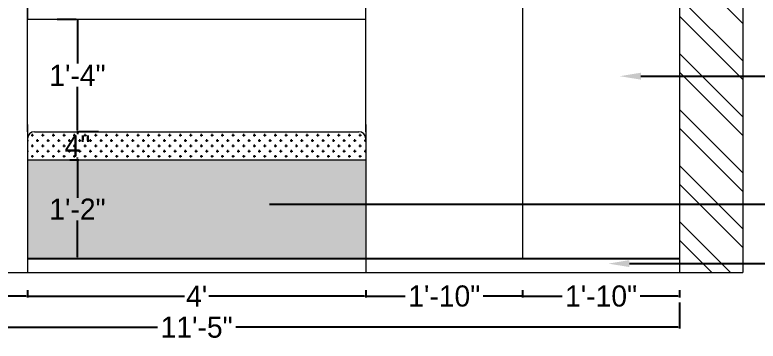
# Model space of a CAD drawing. Header units: inches. Extents: x 15448 to 46480, y -8154 to 0.
# Drawn here: x 24155.9 to 24261.4, y -5801 to -5754.6 of the extents above; entities that cross this region are included whole.
import ezdxf
from ezdxf import colors
from ezdxf.entities.mleader import LeaderData, LeaderLine
from ezdxf.math import Vec2, Vec3

# ---------------------------------------------------------------- set-up
doc = ezdxf.new("R2010")
doc.units = ezdxf.units.IN
doc.header["$MEASUREMENT"] = 0
doc.layers.add('IEL-HATCH-002', color=7, linetype='Continuous')
doc.styles.add('b.k', font='verdana.ttf')
doc.styles.add('HEMI', font='stylu.ttf')
doc.styles.get("Standard").update_dxf_attribs({"font": 'arial.ttf'})
doc.dimstyles.new('STANDARD$0', dxfattribs={"dimscale": 0, "dimtxt": 6, "dimasz": 3, "dimexe": 2, "dimexo": 2, "dimgap": 0, "dimtad": 0, "dimtih": 1, "dimtoh": 1, "dimdec": 1, "dimzin": 0, "dimdsep": 46, "dimlunit": 4, "dimtxsty": 'b.k', "dimcen": 2.5, "dimclrd": 256, "dimclre": 256, "dimclrt": 256, "dimadec": 0, "dimazin": 0, "dimtfac": 1, "dimtdec": 1, "dimtofl": 0, "dimtmove": 2, "dimatfit": 2, "dimfxl": 1, "dimfrac": 2, "dimtolj": 1, "dimtzin": 0, "dimlwd": 9, "dimlwe": 9, "dimarcsym": 0})

# ---------------------------------------------------------------- blocks, each defined once
blk = doc.blocks.new('*D909')
at = {"color": 254, "lineweight": -2, "transparency": 16777216}
for p, q in [((24135.45, -5793.72), (24135.45, -5794.74)), ((24157.7, -5793.72), (24157.7, -5794.74))]:
    blk.add_line(p, q, dxfattribs=at)
at = {"color": 1, "lineweight": -2, "transparency": 16777216}
for p, q in [((24135.63, -5794.56), (24141.04, -5794.56)), ((24157.52, -5794.56), (24152.11, -5794.56))]:
    blk.add_line(p, q, dxfattribs=at)
at = {"color": 1, "transparency": 16777216}
for points in [[(24135.63, -5794.53), (24135.63, -5794.59), (24135.45, -5794.56)], [(24157.52, -5794.53), (24157.52, -5794.59), (24157.7, -5794.56)]]:
    blk.add_solid(points, dxfattribs=at)
at = {"layer": 'Defpoints', "color": 0, "transparency": 16777216}
for p in [(24135.45, -5790.72), (24157.7, -5790.72), (24157.7, -5794.56)]:
    blk.add_point(p, dxfattribs=at)
at = {"color": 1, "lineweight": 5, "transparency": 16777216, "insert": (24146.58, -5794.56), "char_height": 3, "attachment_point": 5, "style": 'HEMI'}
blk.add_mtext('\\A1;1\'-10"', dxfattribs=at)
blk = doc.blocks.new('*D910')
at = {"color": 254, "lineweight": -2, "transparency": 16777216}
for p, q in [((24157.7, -5793.72), (24157.7, -5794.74)), ((24205.7, -5793.72), (24205.7, -5794.74))]:
    blk.add_line(p, q, dxfattribs=at)
at = {"color": 1, "lineweight": -2, "transparency": 16777216}
for p, q in [((24157.88, -5794.56), (24179.98, -5794.56)), ((24205.52, -5794.56), (24183.42, -5794.56))]:
    blk.add_line(p, q, dxfattribs=at)
at = {"color": 1, "transparency": 16777216}
for points in [[(24157.88, -5794.53), (24157.88, -5794.59), (24157.7, -5794.56)], [(24205.52, -5794.53), (24205.52, -5794.59), (24205.7, -5794.56)]]:
    blk.add_solid(points, dxfattribs=at)
at = {"layer": 'Defpoints', "color": 0, "transparency": 16777216}
for p in [(24157.7, -5790.72), (24205.7, -5790.72), (24205.7, -5794.56)]:
    blk.add_point(p, dxfattribs=at)
at = {"color": 1, "lineweight": 5, "transparency": 16777216, "insert": (24181.7, -5794.56), "char_height": 3, "attachment_point": 5, "style": 'HEMI'}
blk.add_mtext("\\A1;4'", dxfattribs=at)
blk = doc.blocks.new('*D911')
at = {"color": 254, "lineweight": -2, "transparency": 16777216}
for p, q in [((24205.7, -5793.72), (24205.7, -5794.74)), ((24227.95, -5793.72), (24227.95, -5794.74))]:
    blk.add_line(p, q, dxfattribs=at)
at = {"color": 1, "lineweight": -2, "transparency": 16777216}
for p, q in [((24205.88, -5794.56), (24211.29, -5794.56)), ((24227.77, -5794.56), (24222.36, -5794.56))]:
    blk.add_line(p, q, dxfattribs=at)
at = {"color": 1, "transparency": 16777216}
for points in [[(24205.88, -5794.53), (24205.88, -5794.59), (24205.7, -5794.56)], [(24227.77, -5794.53), (24227.77, -5794.59), (24227.95, -5794.56)]]:
    blk.add_solid(points, dxfattribs=at)
at = {"layer": 'Defpoints', "color": 0, "transparency": 16777216}
for p in [(24205.7, -5790.72), (24227.95, -5790.72), (24227.95, -5794.56)]:
    blk.add_point(p, dxfattribs=at)
at = {"color": 1, "lineweight": 5, "transparency": 16777216, "insert": (24216.83, -5794.56), "char_height": 3, "attachment_point": 5, "style": 'HEMI'}
blk.add_mtext('\\A1;1\'-10"', dxfattribs=at)
blk = doc.blocks.new('*D912')
at = {"color": 254, "lineweight": -2, "transparency": 16777216}
for p, q in [((24227.95, -5793.72), (24227.95, -5794.74)), ((24250.2, -5793.72), (24250.2, -5794.74))]:
    blk.add_line(p, q, dxfattribs=at)
at = {"color": 1, "lineweight": -2, "transparency": 16777216}
for p, q in [((24228.13, -5794.56), (24233.54, -5794.56)), ((24250.02, -5794.56), (24244.61, -5794.56))]:
    blk.add_line(p, q, dxfattribs=at)
at = {"color": 1, "transparency": 16777216}
for points in [[(24228.13, -5794.53), (24228.13, -5794.59), (24227.95, -5794.56)], [(24250.02, -5794.53), (24250.02, -5794.59), (24250.2, -5794.56)]]:
    blk.add_solid(points, dxfattribs=at)
at = {"layer": 'Defpoints', "color": 0, "transparency": 16777216}
for p in [(24227.95, -5790.72), (24250.2, -5790.72), (24250.2, -5794.56)]:
    blk.add_point(p, dxfattribs=at)
at = {"color": 1, "lineweight": 5, "transparency": 16777216, "insert": (24239.08, -5794.56), "char_height": 3, "attachment_point": 5, "style": 'HEMI'}
blk.add_mtext('\\A1;1\'-10"', dxfattribs=at)
blk = doc.blocks.new('*D917')
at = {"color": 254, "lineweight": -2, "transparency": 16777216}
for p, q in [((24163.72, -5775.21), (24164.97, -5775.21)), ((24164.72, -5789.21), (24164.97, -5789.21))]:
    blk.add_line(p, q, dxfattribs=at)
at = {"color": 1, "lineweight": -2, "transparency": 16777216}
for p, q in [((24164.79, -5775.39), (24164.79, -5780.59)), ((24164.79, -5789.03), (24164.79, -5783.83))]:
    blk.add_line(p, q, dxfattribs=at)
at = {"color": 1, "transparency": 16777216}
for points in [[(24164.76, -5775.39), (24164.82, -5775.39), (24164.79, -5775.21)], [(24164.76, -5789.03), (24164.82, -5789.03), (24164.79, -5789.21)]]:
    blk.add_solid(points, dxfattribs=at)
at = {"layer": 'Defpoints', "color": 0, "transparency": 16777216}
for p in [(24160.72, -5775.21), (24161.72, -5789.21), (24164.79, -5789.21)]:
    blk.add_point(p, dxfattribs=at)
at = {"color": 1, "lineweight": 5, "transparency": 16777216, "insert": (24164.79, -5782.21), "char_height": 3, "attachment_point": 5, "style": 'HEMI'}
blk.add_mtext('\\A1;1\'-2"', dxfattribs=at)
blk = doc.blocks.new('*D918')
at = {"color": 254, "lineweight": -2, "transparency": 16777216}
for p, q in [((24113.2, -5795.46), (24113.2, -5799.16)), ((24250.2, -5795.46), (24250.2, -5799.16))]:
    blk.add_line(p, q, dxfattribs=at)
at = {"color": 1, "lineweight": -2, "transparency": 16777216}
for p, q in [((24113.38, -5798.98), (24176.16, -5798.98)), ((24250.02, -5798.98), (24187.24, -5798.98))]:
    blk.add_line(p, q, dxfattribs=at)
at = {"color": 1, "transparency": 16777216}
for points in [[(24113.38, -5798.95), (24113.38, -5799.01), (24113.2, -5798.98)], [(24250.02, -5798.95), (24250.02, -5799.01), (24250.2, -5798.98)]]:
    blk.add_solid(points, dxfattribs=at)
at = {"layer": 'Defpoints', "color": 0, "transparency": 16777216}
for p in [(24113.2, -5792.46), (24250.2, -5792.46), (24250.2, -5798.98)]:
    blk.add_point(p, dxfattribs=at)
at = {"color": 1, "lineweight": 5, "transparency": 16777216, "insert": (24181.7, -5798.98), "char_height": 3, "attachment_point": 5, "style": 'HEMI'}
blk.add_mtext('\\A1;11\'-5"', dxfattribs=at)
blk = doc.blocks.new('*D920')
at = {"color": 254, "lineweight": -2, "transparency": 16777216}
for p, q in [((24161.9, -5755.21), (24164.61, -5755.21)), ((24164.72, -5771.21), (24164.97, -5771.21))]:
    blk.add_line(p, q, dxfattribs=at)
at = {"color": 1, "lineweight": -2, "transparency": 16777216}
for p, q in [((24164.79, -5755.39), (24164.79, -5761.55)), ((24164.79, -5771.03), (24164.79, -5764.86))]:
    blk.add_line(p, q, dxfattribs=at)
at = {"color": 1, "transparency": 16777216}
for points in [[(24164.76, -5755.39), (24164.82, -5755.39), (24164.79, -5755.21)], [(24164.76, -5771.03), (24164.82, -5771.03), (24164.79, -5771.21)]]:
    blk.add_solid(points, dxfattribs=at)
at = {"layer": 'Defpoints', "color": 0, "transparency": 16777216}
for p in [(24164.79, -5755.21), (24164.9, -5755.21), (24161.72, -5771.21)]:
    blk.add_point(p, dxfattribs=at)
at = {"color": 1, "lineweight": 5, "transparency": 16777216, "insert": (24164.79, -5763.21), "char_height": 3, "attachment_point": 5, "style": 'HEMI'}
blk.add_mtext('\\A1;1\'-4"', dxfattribs=at)
blk = doc.blocks.new('*D921')
at = {"color": 254, "lineweight": -2, "transparency": 16777216}
for p, q in [((24167.79, -5771.21), (24164.97, -5771.21)), ((24163.72, -5775.21), (24164.97, -5775.21))]:
    blk.add_line(p, q, dxfattribs=at)
at = {"color": 1, "lineweight": -2, "transparency": 16777216}
for p, q in [((24164.79, -5771.39), (24164.79, -5771.55)), ((24164.79, -5775.03), (24164.79, -5774.86))]:
    blk.add_line(p, q, dxfattribs=at)
at = {"color": 1, "transparency": 16777216}
for points in [[(24164.76, -5771.39), (24164.82, -5771.39), (24164.79, -5771.21)], [(24164.76, -5775.03), (24164.82, -5775.03), (24164.79, -5775.21)]]:
    blk.add_solid(points, dxfattribs=at)
at = {"layer": 'Defpoints', "color": 0, "transparency": 16777216}
for p in [(24164.79, -5771.21), (24164.79, -5771.21), (24160.72, -5775.21)]:
    blk.add_point(p, dxfattribs=at)
at = {"color": 1, "lineweight": 5, "transparency": 16777216, "insert": (24164.79, -5773.21), "char_height": 3, "attachment_point": 5, "style": 'HEMI'}
blk.add_mtext('\\A1;4"', dxfattribs=at)

msp = doc.modelspace()

# ---------------------------------------------------------------- hatches: boundary and pattern name
at = {"layer": 'IEL-HATCH-002', "lineweight": 5, "transparency": 33554687}
h = msp.add_hatch(dxfattribs=at)
h.set_pattern_fill('ANSI32', color=1, scale=15, angle=90)
h.set_pattern_definition([(135, (7681.636, -2789.206), (-3.9774756, -3.9774756), []), (135, (7681.636, -2786.5546), (-3.9774756, -3.9774756), [])])
h.paths.add_polyline_path([(24113.2, -5671.21), (24104.2, -5671.21), (24104.2, -5791.21), (24113.2, -5791.21)])
h.paths.add_polyline_path([(24259.2, -5671.21), (24250.2, -5671.21), (24250.2, -5791.21), (24259.2, -5791.21)])
at = {"layer": 'IEL-HATCH-002', "lineweight": 5, "true_color": 0x939598, "transparency": 33554687}
h = msp.add_hatch(dxfattribs=at)
h.set_pattern_fill('CROSS', color=252, scale=3)
h.set_pattern_definition([(0, (7367.20004, -3272.7102), (0.75, 0.75), [0.375, -1.125]), (90, (7367.38754, -3272.8977), (-0.75, 0.75), [0.375, -1.125])])
edge = h.paths.add_edge_path()
edge.add_line((24204.7, -5771.21), (24158.7, -5771.21))
edge.add_arc((24158.7, -5772.21), 1, 90, 180)
edge.add_line((24157.7, -5772.21), (24157.7, -5775.21))
edge.add_line((24157.7, -5775.21), (24205.7, -5775.21))
edge.add_line((24205.7, -5775.21), (24205.7, -5772.21))
edge.add_arc((24204.7, -5772.21), 1, 0, 90)
at = {"layer": 'IEL-HATCH-002', "lineweight": 5, "true_color": 0xce956f, "transparency": 33554687}
h = msp.add_hatch(color=33, dxfattribs=at)
h.dxf.hatch_style = 1
h.paths.add_polyline_path([(24205.7, -5775.21), (24157.7, -5775.21), (24157.7, -5789.21), (24205.7, -5789.21)])

# ---------------------------------------------------------------- linework, layer by layer
at = {"lineweight": 5}
for p, q in [((24259.2, -5663.21), (24259.2, -5791.21)), ((24157.7, -5771.21), (24157.7, -5671.21)), ((24227.95, -5671.21), (24227.95, -5789.21)), ((24250.2, -5671.21), (24250.2, -5791.21)), ((24205.7, -5771.21), (24205.7, -5755.21)), ((24157.7, -5770.21), (24157.7, -5791.21)), ((24158.7, -5771.21), (24204.7, -5771.21)), ((24205.7, -5770.21), (24205.7, -5791.21)), ((24157.7, -5775.21), (24205.7, -5775.21)), ((24104.2, -5791.21), (24259.2, -5791.21))]:
    msp.add_line(p, q, dxfattribs=at)
for p, q in [((24157.7, -5789.21), (24205.7, -5789.21)), ((24205.7, -5789.21), (24250.2, -5789.21))]:
    msp.add_line(p, q)
msp.add_lwpolyline([(24205.7, -5755.21), (24205.7, -5707.21), (24157.7, -5707.21), (24157.7, -5755.21)], close=True, dxfattribs=at)
for centre, start, end in [((24158.7, -5772.21), 90, 180), ((24204.7, -5772.21), 0, 90)]:
    msp.add_arc(centre, 1, start, end, dxfattribs=at)

# ---------------------------------------------------------------- dimensions: what is measured, and where the dimension line sits
at = {"color": 1, "lineweight": 5}
for base, p1, p2, picture, middle in [((24164.79, -5755.21), (24161.72, -5771.21), (24164.9, -5755.21), '*D920', (24164.79, -5763.21)), ((24164.79, -5771.21), (24160.72, -5775.21), (24164.79, -5771.21), '*D921', (24164.79, -5773.21)), ((24164.79, -5789.21), (24160.72, -5775.21), (24161.72, -5789.21), '*D917', (24164.79, -5782.21))]:
    dim = msp.add_linear_dim(base=base, p1=p1, p2=p2, angle=90, dimstyle='STANDARD$0', override={"dimscale": 1, "dimtxt": 3, "dimasz": 0.18, "dimexe": 0.18, "dimexo": 3, "dimgap": 0.09, "dimdec": 0, "dimtxsty": 'HEMI', "dimcen": 0.09, "dimclrd": 1, "dimclre": 254, "dimclrt": 1, "dimtdec": 0, "dimtmove": 1, "dimatfit": 3, "dimfxl": 0.03937, "dimfrac": 0, "dimlwd": 65534, "dimlwe": 65534, "dimarcsym": 1}, dxfattribs=at)
    dim.commit()
    dim.dimension.update_dxf_attribs({"geometry": picture, "text_midpoint": middle})
for base, p1, p2, picture, middle in [((24157.7, -5794.56), (24135.45, -5790.72), (24157.7, -5790.72), '*D909', (24146.58, -5794.56)), ((24205.7, -5794.56), (24157.7, -5790.72), (24205.7, -5790.72), '*D910', (24181.7, -5794.56)), ((24227.95, -5794.56), (24205.7, -5790.72), (24227.95, -5790.72), '*D911', (24216.83, -5794.56)), ((24250.2, -5794.56), (24227.95, -5790.72), (24250.2, -5790.72), '*D912', (24239.08, -5794.56)), ((24250.2, -5798.98), (24113.2, -5792.46), (24250.2, -5792.46), '*D918', (24181.7, -5798.98))]:
    dim = msp.add_linear_dim(base=base, p1=p1, p2=p2, dimstyle='STANDARD$0', override={"dimscale": 1, "dimtxt": 3, "dimasz": 0.18, "dimexe": 0.18, "dimexo": 3, "dimgap": 0.09, "dimdec": 0, "dimtxsty": 'HEMI', "dimcen": 0.09, "dimclrd": 1, "dimclre": 254, "dimclrt": 1, "dimtdec": 0, "dimtmove": 1, "dimatfit": 3, "dimfxl": 0.03937, "dimfrac": 0, "dimlwd": 65534, "dimlwe": 65534, "dimarcsym": 1}, dxfattribs=at)
    dim.commit()
    dim.dimension.update_dxf_attribs({"geometry": picture, "text_midpoint": middle})

# ---------------------------------------------------------------- leaders
at = {"color": 5, "lineweight": 5}
ml = msp.add_multileader_mtext('Standard', dxfattribs=at)
ml.set_content('', color=5)
ml.set_leader_properties()
ml.build(insert=Vec2(0, 0))
ml.multileader.update_dxf_attribs({"text_right_attachment_type": 6, "dogleg_length": 0.36, "arrow_head_size": 3})
ctx = ml.context
ctx.base_point, ctx.char_height, ctx.arrow_head_size, ctx.landing_gap_size, ctx.plane_origin = Vec3(24278.01, -5763.33), 0.18, 3, 0.09, Vec3(24218.97, -5763.33)
ctx.right_attachment = 6
notes = []
notes.append((ctx, [(0, (1, 1, 0), (24277.65, -5763.33), (1, 0), 0.36, [(0, [(24241.73, -5763.33)], 0, [])])]))
ctx.mtext.insert, ctx.mtext.flow_direction = Vec3(24278.1, -5763.24), 5
ml = msp.add_multileader_mtext('Standard', dxfattribs=at)
ml.set_content('', color=5)
ml.set_leader_properties()
ml.build(insert=Vec2(0, 0))
ml.multileader.update_dxf_attribs({"text_right_attachment_type": 6, "dogleg_length": 0.36, "arrow_head_size": 3})
ctx = ml.context
ctx.base_point, ctx.char_height, ctx.arrow_head_size, ctx.landing_gap_size, ctx.plane_origin = Vec3(24278.01, -5781.5), 0.18, 3, 0.09, Vec3(24218.97, -5781.5)
ctx.right_attachment = 6
notes.append((ctx, [(0, (1, 1, 0), (24277.65, -5781.5), (1, 0), 0.36, [(0, [(24189.04, -5781.5)], 0, [])])]))
ctx.mtext.insert, ctx.mtext.flow_direction = Vec3(24278.1, -5781.41), 5
ml = msp.add_multileader_mtext('Standard', dxfattribs=at)
ml.set_content('', color=5)
ml.set_leader_properties()
ml.build(insert=Vec2(0, 0))
ml.multileader.update_dxf_attribs({"text_right_attachment_type": 6, "dogleg_length": 0.36, "arrow_head_size": 3})
ctx = ml.context
ctx.base_point, ctx.char_height, ctx.arrow_head_size, ctx.landing_gap_size, ctx.plane_origin = Vec3(24278.01, -5789.94), 0.18, 3, 0.09, Vec3(24218.97, -5789.94)
ctx.right_attachment = 6
notes.append((ctx, [(0, (1, 1, 0), (24277.65, -5789.94), (1, 0), 0.36, [(0, [(24240.1, -5789.94)], 0, [])])]))
ctx.mtext.insert, ctx.mtext.flow_direction = Vec3(24278.1, -5789.85), 5
for ctx, leaders in notes:
    for number, flags, end, landing, length, lines in leaders:
        leader = LeaderData()
        leader.index, (leader.has_last_leader_line, leader.has_dogleg_vector, leader.attachment_direction) = number, flags
        leader.last_leader_point, leader.dogleg_vector, leader.dogleg_length = Vec3(end), Vec3(landing), length
        for number, points, colour, breaks in lines:
            line = LeaderLine()
            line.index, line.vertices, line.color, line.breaks = number, Vec3.list(points), colors.encode_raw_color(colour), breaks
            leader.lines.append(line)
        ctx.leaders.append(leader)

doc.saveas('drawing.dxf')
